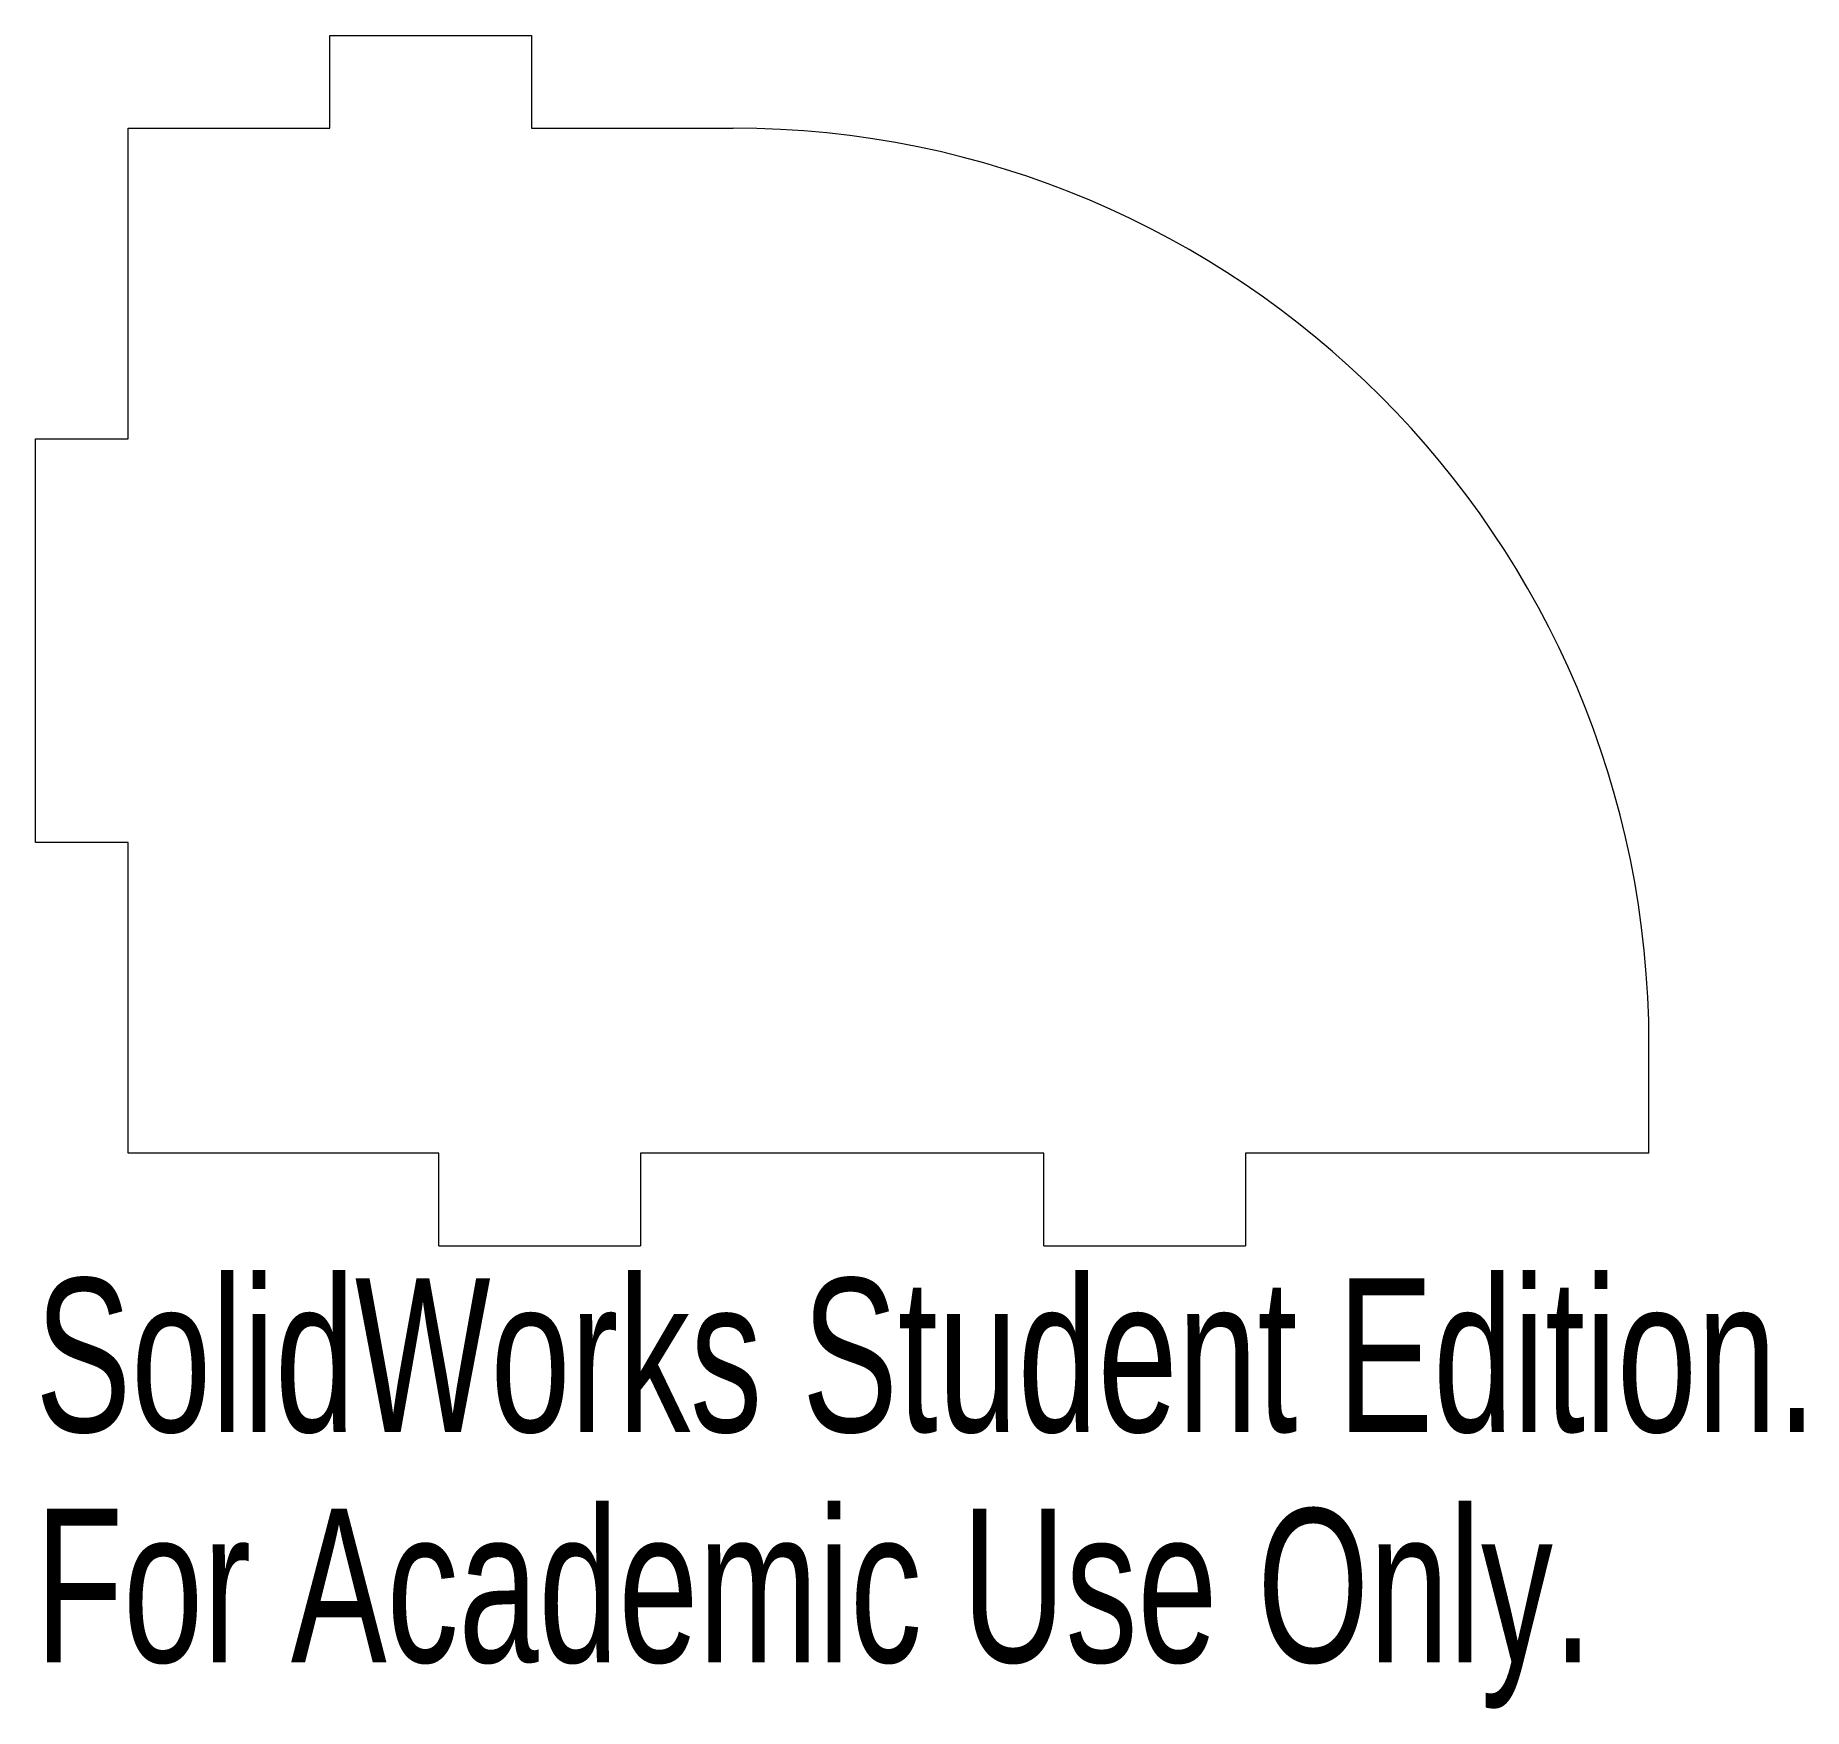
# Model space of a CAD drawing. Header units: inches. Extents: x 0 to 2.19, y -0.57 to 1.5.
import ezdxf

# ---------------------------------------------------------------- set-up
doc = ezdxf.new("R2010")
doc.units = ezdxf.units.IN
doc.header["$MEASUREMENT"] = 0
doc.styles.add('SLDTEXTSTYLE0', font='TXT', dxfattribs={"width": 0.7})

msp = doc.modelspace()

# ---------------------------------------------------------------- linework, layer by layer
at = {"color": 7, "linetype": 'Continuous', "lineweight": 15}
for p, q in [((0.365, 1.5), (0.615, 1.5)), ((0.365, 1.385), (0.365, 1.5)), ((0.615, 1.5), (0.615, 1.385)), ((0.115, 1.385), (0.365, 1.385)), ((0.115, 1), (0.115, 1.385)), ((0.615, 1.385), (0.865, 1.385)), ((0, 1), (0.115, 1)), ((0, 0.5), (0, 1)), ((0.115, 0.5), (0, 0.5)), ((0.115, 0.115), (0.115, 0.5)), ((2, 0.115), (2, 0.25)), ((0.5, 0.115), (0.115, 0.115)), ((0.5, 0), (0.5, 0.115)), ((0.75, 0.115), (0.75, 0)), ((1.25, 0.115), (0.75, 0.115)), ((1.25, 0), (1.25, 0.115)), ((1.5, 0.115), (1.5, 0)), ((2, 0.115), (1.5, 0.115)), ((0.5, 0), (0.75, 0)), ((1.25, 0), (1.5, 0))]:
    msp.add_line(p, q, dxfattribs=at)
msp.add_arc((0.865, 0.25), 1.135, 0, 90, dxfattribs=at)

# ---------------------------------------------------------------- texts
at = {"color": 7, "linetype": 'Continuous', "char_height": 0.1903, "attachment_point": 1, "style": 'SLDTEXTSTYLE0'}
for s, insert in [('SolidWorks Student Edition.', (0, -0.0401)), ('For Academic Use Only.', (0, -0.3256))]:
    msp.add_mtext(s, dxfattribs=dict(at, insert=insert))

doc.saveas('drawing.dxf')
